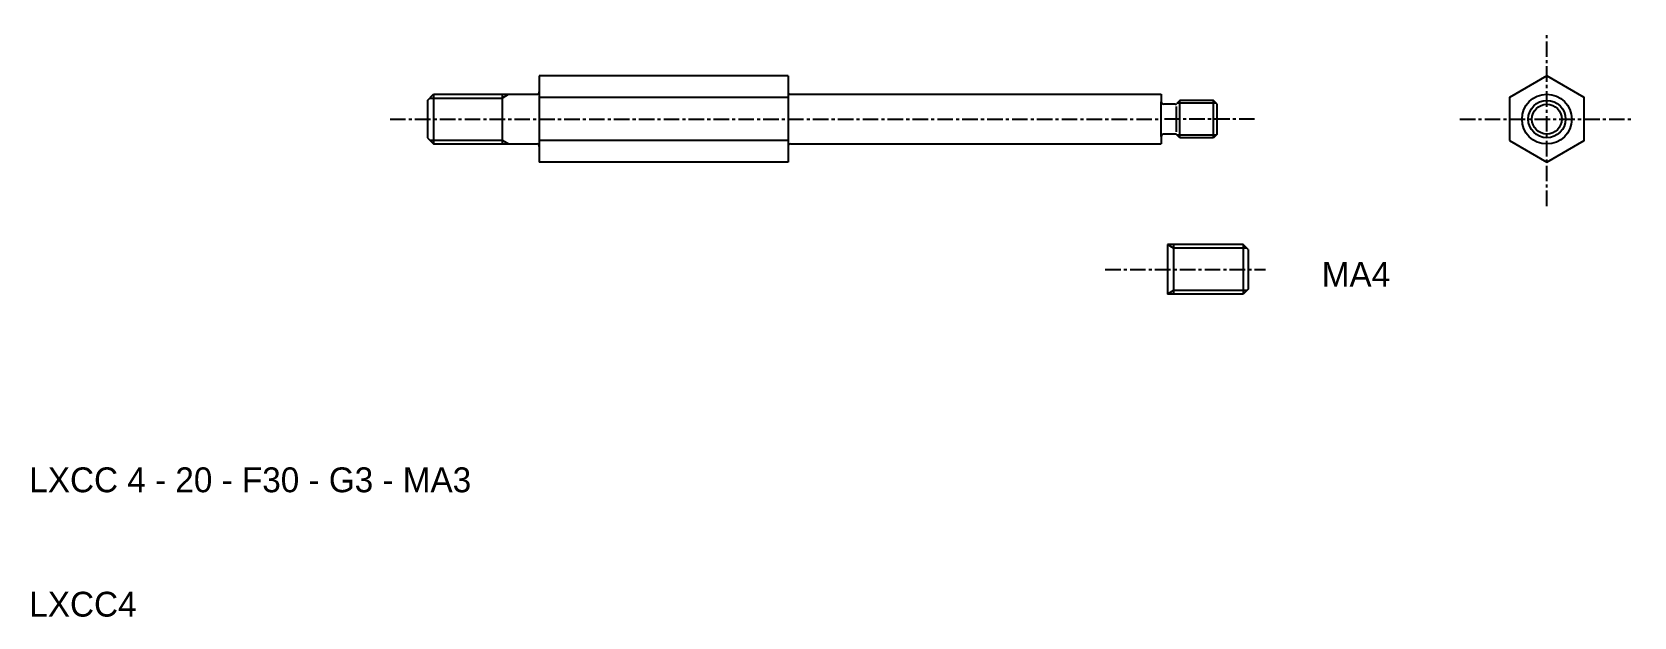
# Model space of a CAD drawing. Extents: x 59 to 187, y -4 to 43.
import ezdxf

# ---------------------------------------------------------------- set-up
doc = ezdxf.new("R2010")
doc.units = 0
doc.linetypes.add('CENTER', pattern=[2, 1.25, -0.25, 0.25, -0.25])
doc.layers.get('0').update_dxf_attribs({"linetype": 'CONTINUOUS'})
doc.layers.add('CENTER', color=1, linetype='CENTER')

msp = doc.modelspace()

# ---------------------------------------------------------------- linework, layer by layer
at = {"color": 7, "linetype": 'CONTINUOUS'}
for p, q in [((99.5, 39.09), (99.5, 32.16)), ((119.5, 39.09), (99.5, 39.09)), ((119.5, 39.09), (119.5, 32.16)), ((90.5, 37.12), (91, 37.62)), ((91, 37.62), (99.3, 37.62)), ((91, 37.62), (91, 33.62)), ((96.5, 37.62), (96.5, 33.62)), ((119.5, 37.35), (99.5, 37.35)), ((119.7, 37.62), (149.5, 37.62)), ((149.5, 37.62), (149.5, 37.02)), ((90.5, 37.12), (90.5, 34.12)), ((149.5, 34.22), (149.5, 37.02)), ((150.62, 36.82), (149.7, 36.82)), ((150.69, 36.64), (150.69, 34.61)), ((151, 37.12), (150.76, 36.88)), ((153.7, 37.12), (151, 37.12)), ((151, 34.12), (151, 37.12)), ((153.7, 34.12), (153.7, 37.12)), ((154, 36.82), (153.7, 37.12)), ((154, 34.42), (154, 36.82)), ((90.5, 34.12), (91, 33.62)), ((91, 33.62), (99.3, 33.62)), ((119.5, 33.89), (99.5, 33.89)), ((119.7, 33.62), (149.5, 33.62)), ((149.5, 34.22), (149.5, 33.62)), ((150.62, 34.42), (149.7, 34.42)), ((151, 34.12), (150.76, 34.36)), ((153.7, 34.12), (151, 34.12)), ((154, 34.42), (153.7, 34.12)), ((119.5, 32.16), (99.5, 32.16)), ((156.09, 25.54), (149.99, 25.54)), ((149.99, 25.54), (149.99, 21.54)), ((150.49, 25.54), (150.49, 21.54)), ((156.49, 25.14), (156.09, 25.54)), ((156.09, 25.54), (156.09, 21.54)), ((156.49, 25.14), (156.49, 21.94)), ((156.49, 21.94), (156.09, 21.54)), ((156.09, 21.54), (149.99, 21.54))]:
    msp.add_line(p, q, dxfattribs=at)
at = {"color": 3, "linetype": 'CONTINUOUS'}
for p, q in [((96.5, 37.31), (97.03, 37.62)), ((90.69, 37.31), (96.5, 37.31)), ((153.91, 36.91), (150.78, 36.91)), ((90.69, 33.93), (96.5, 33.93)), ((96.5, 33.93), (97.03, 33.62)), ((153.91, 34.34), (150.78, 34.34)), ((150.49, 25.25), (149.99, 25.54)), ((156.38, 25.25), (150.49, 25.25)), ((150.49, 21.83), (149.99, 21.54)), ((156.38, 21.83), (150.49, 21.83))]:
    msp.add_line(p, q, dxfattribs=at)
at = {"color": 7, "linetype": 'CONTINUOUS'}
msp.add_lwpolyline([(177.5, 33.89), (180.5, 32.16), (183.5, 33.89), (183.5, 37.35), (180.5, 39.09), (177.5, 37.35)], close=True, dxfattribs=at)
for radius in [2, 1.5]:
    msp.add_circle((180.5, 35.62), radius, dxfattribs=at)
at = {"color": 3, "linetype": 'CONTINUOUS'}
msp.add_circle((180.5, 35.62), 1.2, dxfattribs=at)
at = {"color": 7, "linetype": 'CONTINUOUS'}
for centre, start, end in [((99.3, 37.82), 270, 0), ((119.7, 37.82), 180, 270), ((149.7, 37.02), 180, 270), ((150.62, 37.02), 270, 315), ((99.3, 33.42), 0, 90), ((119.7, 33.42), 90, 180), ((149.7, 34.22), 90, 180), ((150.62, 34.22), 45, 90)]:
    msp.add_arc(centre, 0.2, start, end, dxfattribs=at)
at = {"layer": 'CENTER', "color": 1, "linetype": 'CENTER'}
for p, q in [((180.5, 28.62), (180.5, 42.62)), ((87.5, 35.62), (99.5, 35.62)), ((99.5, 35.62), (149.5, 35.62)), ((157, 35.62), (149.5, 35.62)), ((173.5, 35.62), (187.5, 35.62)), ((144.99, 23.54), (157.87, 23.54))]:
    msp.add_line(p, q, dxfattribs=at)

# ---------------------------------------------------------------- texts
at = {"color": 7, "linetype": 'CONTINUOUS'}
for s, p in [('MA4', (162.4, 22.14)), ('LXCC 4 - 20 - F30 - G3 - MA3', (58.5, 5.62)), ('LXCC4', (58.5, -4.38))]:
    msp.add_text(s, height=2, dxfattribs=at).set_placement(p)

doc.saveas('drawing.dxf')
